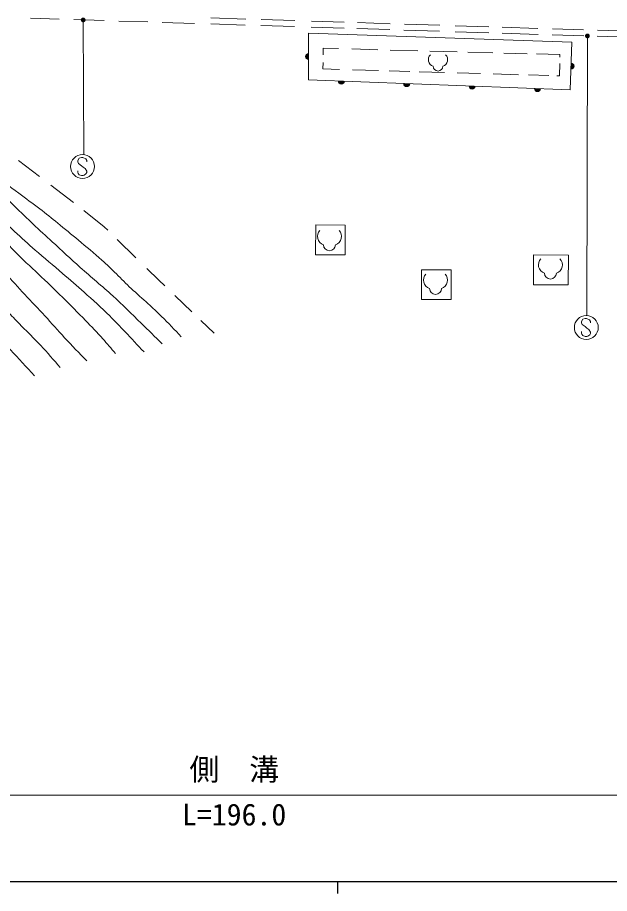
# Model space of a CAD drawing. Units: millimetres, scale not verified. Extents: x 40000 to 680000, y 20000 to 380000.
# Drawn here: x 141225 to 190754, y 204000 to 277285 of the extents above; entities that cross this region are included whole.
import ezdxf
from ezdxf.enums import TextEntityAlignment as Align

# ---------------------------------------------------------------- set-up
doc = ezdxf.new("R2010")
doc.units = ezdxf.units.MM
doc.header["$LTSCALE"] = 1000
for name, color, linetype, lineweight in [('M-BGD', 7, 'Continuous', 13), ('M-STR-STR3', 7, 'Continuous', 13), ('M-STR-STRC', 7, 'Continuous', 13), ('M-TTL-BAND', 7, 'Continuous', 25)]:
    doc.layers.add(name, color=color, linetype=linetype, lineweight=lineweight)
doc.styles.add('ＭＳ ゴシック', font='')
doc.styles.get('ＭＳ ゴシック').set_extended_font_data('MS Gothic')

# ---------------------------------------------------------------- blocks, each defined once
blk = doc.blocks.new('filled_dot')
at = {"color": 0, "linetype": 'Continuous', "lineweight": -2, "const_width": 1.25}
blk.add_lwpolyline([(-0.625, 0, 1), (0.625, 0, 1)], format="xyb", close=True, dxfattribs=at)

msp = doc.modelspace()

# ---------------------------------------------------------------- linework, layer by layer
at = {"layer": 'M-BGD'}
for p, q in [((142305, 277225), (144722, 277148)), ((145949, 277109), (148479, 277028)), ((157398, 277246), (160326, 277153)), ((161600, 277112), (164433, 277022)), ((149702, 276990), (152135, 276912)), ((153330, 276874), (156020, 276789)), ((157406, 276745), (160273, 276654)), ((161579, 276613), (164401, 276523)), ((165805, 276478), (168569, 276391)), ((165825, 276978), (168558, 276891)), ((169609, 276358), (172388, 276269)), ((169678, 276856), (172418, 276769)), ((173593, 276731), (176567, 276637)), ((177851, 276596), (180671, 276507)), ((181773, 276472), (184767, 276377)), ((185973, 276338), (188590, 276255)), ((165583, 275970), (165583, 272067)), ((187609, 275218), (165583, 275970)), ((173561, 276232), (176531, 276138)), ((177832, 276096), (180649, 276007)), ((181770, 275971), (184783, 275876)), ((185951, 275839), (188599, 275755)), ((189720, 275719), (192717, 275624)), ((189741, 276219), (192647, 276126)), ((187470, 271231), (187609, 275218)), ((166810, 274716), (166801, 274160)), ((168091, 274681), (166810, 274716)), ((171361, 274594), (169208, 274652)), ((174711, 274504), (172391, 274566)), ((178009, 274416), (175720, 274477)), ((181008, 274336), (178912, 274392)), ((183863, 274259), (181923, 274311)), ((186606, 274186), (184660, 274238)), ((186602, 273981), (186606, 274186)), ((166791, 273521), (166782, 272987)), ((186578, 272402), (186594, 273441)), ((166782, 272987), (168178, 272946)), ((169246, 272914), (171428, 272850)), ((172309, 272824), (174043, 272772)), ((174839, 272749), (176944, 272687)), ((178015, 272655), (179964, 272597)), ((165583, 272067), (187470, 271231)), ((181035, 272566), (183149, 272503)), ((183980, 272478), (185676, 272428)), ((186362, 272408), (186578, 272402)), ((141294, 265331), (143072, 263981)), ((144024, 263259), (145918, 261821)), ((146779, 261136), (148472, 259786)), ((148472, 259786), (148782, 259483)), ((166153, 257440), (166171, 259940)), ((166171, 259940), (168646, 259922)), ((168646, 259922), (168629, 257422)), ((149568, 258716), (151132, 257191)), ((168629, 257422), (166153, 257440)), ((184385, 254924), (184392, 257424)), ((184392, 257424), (187313, 257415)), ((187313, 257415), (187305, 254915)), ((152048, 256298), (153045, 255325)), ((175037, 256183), (177495, 256183)), ((175037, 253683), (175037, 256183)), ((177495, 256183), (177495, 253683)), ((153045, 255325), (153555, 254834)), ((187305, 254915), (184385, 254924)), ((154396, 254023), (155814, 252657)), ((177495, 253683), (175037, 253683)), ((156551, 251946), (157674, 250864))]:
    msp.add_line(p, q, dxfattribs=at)
for centre, radius, start, end in [((165583, 274019), 250, 90, 270), ((165583, 274019), 200, 90, 270), ((165583, 274019), 150, 90, 270), ((165583, 274019), 100, 90, 270), ((176185, 273761), 582, 135.79576, 252.2769), ((176630, 273761), 582, 287.7231, 44.20424), ((165583, 274019), 50, 90, 270), ((187540, 273224), 250, 267.99747, 87.99747), ((187540, 273224), 200, 267.99747, 87.99747), ((187540, 273224), 150, 267.99747, 87.99747), ((176407, 273207), 400, 180.00008, 359.99992), ((187540, 273224), 100, 267.99747, 87.99747), ((187540, 273224), 50, 267.99747, 87.99747), ((168319, 271962), 250, 177.81142, 357.81142), ((168319, 271962), 200, 177.81142, 357.81142), ((168319, 271962), 150, 177.81142, 357.81142), ((168319, 271962), 100, 177.81142, 357.81142), ((168319, 271962), 50, 177.81142, 357.81142), ((173791, 271753), 250, 177.81142, 357.81142), ((173791, 271753), 200, 177.81142, 357.81142), ((173791, 271753), 150, 177.81142, 357.81142), ((173791, 271753), 100, 177.81142, 357.81142), ((173791, 271753), 50, 177.81142, 357.81142), ((179262, 271544), 250, 177.81142, 357.81142), ((179262, 271544), 200, 177.81142, 357.81142), ((179262, 271544), 150, 177.81142, 357.81142), ((179262, 271544), 100, 177.81142, 357.81142), ((179262, 271544), 50, 177.81142, 357.81142), ((184734, 271335), 250, 177.81142, 357.81142), ((184734, 271335), 200, 177.81142, 357.81142), ((184734, 271335), 150, 177.81142, 357.81142), ((184734, 271335), 100, 177.81142, 357.81142), ((184734, 271335), 50, 177.81142, 357.81142), ((167046, 258971), 727, 135.79576, 252.2769), ((167603, 258971), 727, 287.7231, 44.20424), ((167325, 258278), 500, 180.00008, 359.99992), ((185533, 256598), 727, 135.79576, 252.2769), ((186090, 256598), 727, 287.7231, 44.20424), ((175919, 255313), 727, 135.79576, 252.2769), ((176476, 255313), 727, 287.7231, 44.20424), ((185812, 255905), 500, 180.00008, 359.99992), ((176198, 254620), 500, 180.00008, 359.99992)]:
    msp.add_arc(centre, radius, start, end, dxfattribs=at)
for points, knots in [([(122974, 273929), (123645, 273708), (124315, 273487), (124971, 273229), (125660, 272957), (126333, 272644), (127005, 272331), (127483, 272108), (127961, 271886), (128434, 271653), (129074, 271338), (129706, 271005), (130322, 270645), (131092, 270195), (131838, 269702), (132575, 269198), (133327, 268683), (134069, 268155), (134792, 267603), (135384, 267153), (135964, 266686), (136551, 266229), (137374, 265590), (138212, 264972), (139039, 264339), (139802, 263755), (140557, 263160), (141327, 262585), (141915, 262146), (142513, 261719), (143096, 261273), (143602, 260887), (144097, 260486), (144591, 260084), (145167, 259613), (145741, 259139), (146314, 258665), (146979, 258116), (147643, 257566), (148282, 256987), (148697, 256611), (149101, 256223), (149499, 255829), (149909, 255423), (150312, 255011), (150733, 254617), (151199, 254181), (151686, 253769), (152159, 253340), (152540, 252996), (152911, 252640), (153275, 252278), (153836, 251720), (154382, 251147), (154927, 250573)], [0, 0, 0, 0, 1, 1, 1, 2, 2, 2, 3, 3, 3, 4, 4, 4, 5, 5, 5, 6, 6, 6, 7, 7, 7, 8, 8, 8, 9, 9, 9, 10, 10, 10, 11, 11, 11, 12, 12, 12, 13, 13, 13, 14, 14, 14, 15, 15, 15, 16, 16, 16, 17, 17, 17, 18, 18, 18, 18]), ([(122430, 273332), (123040, 273140), (123649, 272947), (124252, 272733), (124953, 272485), (125645, 272210), (126334, 271930), (126964, 271674), (127591, 271415), (128215, 271144), (128698, 270935), (129179, 270719), (129640, 270468), (130171, 270180), (130676, 269844), (131174, 269500), (131735, 269113), (132287, 268714), (132837, 268313), (133519, 267815), (134198, 267313), (134872, 266803), (135302, 266477), (135730, 266148), (136145, 265803), (136887, 265188), (137587, 264525), (138309, 263886), (138891, 263372), (139487, 262873), (140062, 262352), (140905, 261589), (141704, 260776), (142533, 259995), (143060, 259498), (143600, 259013), (144134, 258523), (144915, 257807), (145685, 257078), (146478, 256373), (147377, 255574), (148305, 254806), (149194, 253996), (150005, 253257), (150784, 252483), (151567, 251714), (152155, 251136), (152745, 250561), (153335, 249986)], [0, 0, 0, 0, 1, 1, 1, 2, 2, 2, 3, 3, 3, 4, 4, 4, 5, 5, 5, 6, 6, 6, 7, 7, 7, 8, 8, 8, 9, 9, 9, 10, 10, 10, 11, 11, 11, 12, 12, 12, 13, 13, 13, 14, 14, 14, 15, 15, 15, 16, 16, 16, 16]), ([(121569, 272386), (122160, 272169), (122751, 271952), (123345, 271742), (124055, 271490), (124768, 271248), (125462, 270958), (126347, 270588), (127199, 270139), (128035, 269665), (128692, 269291), (129339, 268901), (129981, 268502), (130646, 268089), (131305, 267665), (131940, 267209), (132559, 266765), (133155, 266290), (133751, 265815), (134375, 265318), (135000, 264822), (135593, 264291), (136259, 263695), (136886, 263057), (137541, 262449), (138197, 261840), (138881, 261261), (139553, 260670), (140034, 260247), (140510, 259817), (140983, 259384), (141551, 258864), (142116, 258340), (142695, 257832), (143452, 257168), (144233, 256532), (144999, 255880), (145604, 255365), (146199, 254840), (146792, 254311), (147521, 253662), (148246, 253007), (148939, 252320), (149376, 251888), (149799, 251443), (150221, 250996), (150752, 250433), (151281, 249868), (151809, 249302)], [0, 0, 0, 0, 1, 1, 1, 2, 2, 2, 3, 3, 3, 4, 4, 4, 5, 5, 5, 6, 6, 6, 7, 7, 7, 8, 8, 8, 9, 9, 9, 10, 10, 10, 11, 11, 11, 12, 12, 12, 13, 13, 13, 14, 14, 14, 15, 15, 15, 16, 16, 16, 16]), ([(120727, 271461), (121337, 271196), (121947, 270932), (122557, 270668), (123270, 270361), (123984, 270055), (124686, 269724), (125256, 269455), (125817, 269168), (126369, 268865), (127015, 268511), (127647, 268133), (128275, 267749), (128934, 267347), (129589, 266938), (130233, 266513), (130882, 266084), (131520, 265638), (132156, 265190), (132853, 264700), (133548, 264207), (134217, 263679), (134761, 263250), (135287, 262798), (135848, 262391), (136069, 262232), (136295, 262079), (136508, 261910), (136982, 261536), (137393, 261084), (137837, 260672), (138314, 260230), (138831, 259833), (139312, 259397), (139885, 258880), (140407, 258308), (140951, 257758), (141613, 257090), (142305, 256454), (142991, 255810), (143666, 255175), (144335, 254532), (144994, 253880), (145642, 253238), (146281, 252586), (146918, 251932), (147405, 251430), (147892, 250927), (148358, 250407), (148718, 250006), (149067, 249594), (149415, 249182)], [0, 0, 0, 0, 1, 1, 1, 2, 2, 2, 3, 3, 3, 4, 4, 4, 5, 5, 5, 6, 6, 6, 7, 7, 7, 8, 8, 8, 9, 9, 9, 10, 10, 10, 11, 11, 11, 12, 12, 12, 13, 13, 13, 14, 14, 14, 15, 15, 15, 16, 16, 16, 17, 17, 17, 17]), ([(119701, 270334), (120476, 269937), (121251, 269539), (122021, 269133), (122906, 268666), (123783, 268186), (124657, 267699), (125559, 267197), (126456, 266688), (127345, 266164), (128040, 265753), (128731, 265333), (129418, 264909), (130218, 264416), (131014, 263918), (131798, 263399), (132604, 262866), (133397, 262312), (134153, 261710), (134848, 261157), (135512, 260563), (136150, 259944), (136898, 259216), (137610, 258452), (138351, 257717), (138963, 257110), (139596, 256522), (140194, 255900), (140754, 255317), (141283, 254703), (141832, 254108), (142388, 253505), (142964, 252920), (143521, 252317), (144074, 251717), (144608, 251100), (145159, 250499), (145767, 249837), (146397, 249196), (147028, 248554)], [0, 0, 0, 0, 1, 1, 1, 2, 2, 2, 3, 3, 3, 4, 4, 4, 5, 5, 5, 6, 6, 6, 7, 7, 7, 8, 8, 8, 9, 9, 9, 10, 10, 10, 11, 11, 11, 12, 12, 12, 13, 13, 13, 13]), ([(124349, 265969), (125043, 265517), (125737, 265065), (126413, 264587), (127141, 264071), (127847, 263525), (128565, 262995), (129115, 262588), (129673, 262191), (130227, 261788), (130708, 261438), (131187, 261083), (131644, 260703), (132161, 260273), (132650, 259809), (133148, 259356), (133775, 258786), (134416, 258232), (135055, 257677), (135738, 257083), (136420, 256488), (137067, 255857), (137590, 255348), (138090, 254815), (138629, 254324), (139070, 253921), (139538, 253545), (139969, 253131), (140332, 252781), (140668, 252403), (141014, 252036), (141361, 251669), (141719, 251313), (142077, 250957), (142446, 250591), (142815, 250225), (143172, 249846), (143732, 249251), (144261, 248625), (144789, 248000)], [0, 0, 0, 0, 1, 1, 1, 2, 2, 2, 3, 3, 3, 4, 4, 4, 5, 5, 5, 6, 6, 6, 7, 7, 7, 8, 8, 8, 9, 9, 9, 10, 10, 10, 11, 11, 11, 12, 12, 12, 13, 13, 13, 13]), ([(124130, 264643), (124679, 264192), (125229, 263741), (125782, 263295), (126506, 262710), (127237, 262133), (127943, 261528), (128604, 260962), (129243, 260370), (129882, 259778), (130547, 259162), (131210, 258545), (131889, 257943), (132552, 257354), (133230, 256780), (133895, 256193), (134648, 255530), (135386, 254849), (136108, 254152), (136623, 253655), (137130, 253150), (137635, 252643), (138137, 252138), (138637, 251632), (139127, 251116), (139637, 250579), (140136, 250032), (140637, 249487), (141304, 248759), (141974, 248033), (142644, 247308)], [0, 0, 0, 0, 1, 1, 1, 2, 2, 2, 3, 3, 3, 4, 4, 4, 5, 5, 5, 6, 6, 6, 7, 7, 7, 8, 8, 8, 9, 9, 9, 10, 10, 10, 10])]:
    msp.add_open_spline(points, degree=3, knots=knots, dxfattribs=at)
at = {"layer": 'M-STR-STR3'}
msp.add_line((256810, 212234), (61905, 212234), dxfattribs=at)
at = {"layer": 'M-STR-STRC'}
for p, q in [((146760, 265814), (146721, 277084)), ((188861, 252349), (188909, 275745)), ((146384, 265515), (146260, 265330)), ((146260, 265330), (146263, 265199)), ((146576, 265581), (146384, 265515)), ((146698, 265578), (146576, 265581)), ((146948, 265459), (146698, 265578)), ((147011, 265328), (146948, 265459)), ((147011, 265199), (147011, 265328)), ((146263, 265199), (146326, 265070)), ((146326, 265070), (146582, 264888)), ((146582, 264888), (146711, 264756)), ((146711, 264756), (146890, 264640)), ((146890, 264640), (147016, 264440)), ((146263, 264351), (146260, 264472)), ((146303, 264248), (146263, 264351)), ((146387, 264137), (146303, 264248)), ((146574, 264077), (146387, 264137)), ((146708, 264077), (146574, 264077)), ((146808, 264106), (146708, 264077)), ((146950, 264198), (146808, 264106)), ((147011, 264330), (146950, 264198)), ((147016, 264440), (147011, 264330)), ((188724, 252113), (188531, 252048)), ((188845, 252111), (188724, 252113)), ((189095, 251992), (188845, 252111)), ((188531, 252048), (188408, 251863)), ((188408, 251863), (188410, 251732)), ((188410, 251732), (188474, 251602)), ((188474, 251602), (188729, 251421)), ((188729, 251421), (188858, 251289)), ((189158, 251861), (189095, 251992)), ((189158, 251732), (189158, 251861)), ((188410, 250884), (188408, 251005)), ((188450, 250781), (188410, 250884)), ((188534, 250670), (188450, 250781)), ((188721, 250610), (188534, 250670)), ((188955, 250639), (188855, 250610)), ((188858, 251289), (189037, 251173)), ((189098, 250731), (188955, 250639)), ((189037, 251173), (189163, 250973)), ((189158, 250862), (189098, 250731)), ((189163, 250973), (189158, 250862)), ((188855, 250610), (188721, 250610))]:
    msp.add_line(p, q, dxfattribs=at)
for centre in [(146668, 264818), (188815, 251351)]:
    msp.add_circle(centre, 1000, dxfattribs=at)
at = {"layer": 'M-TTL-BAND'}
for p, q in [((40000, 205000), (579000, 205000)), ((168000, 205000), (168000, 204000))]:
    msp.add_line(p, q, dxfattribs=at)

# ---------------------------------------------------------------- block references
at = {"layer": 'M-STR-STRC', "xscale": 160, "yscale": 160}
for p, rotation in [((146721, 277084), 270.2), ((188909, 275745), 269.9)]:
    msp.add_blockref('filled_dot', p, dxfattribs=dict(at, rotation=rotation))

# ---------------------------------------------------------------- texts
at = {"layer": 'M-STR-STR3', "style": 'ＭＳ ゴシック'}
for s, p in [('側\u3000溝', (155608, 214381)), ('L=196.0', (154983, 210606))]:
    msp.add_text(s, height=1833, dxfattribs=at).set_placement(p, align=Align.MIDDLE_LEFT)

doc.saveas('drawing.dxf')
